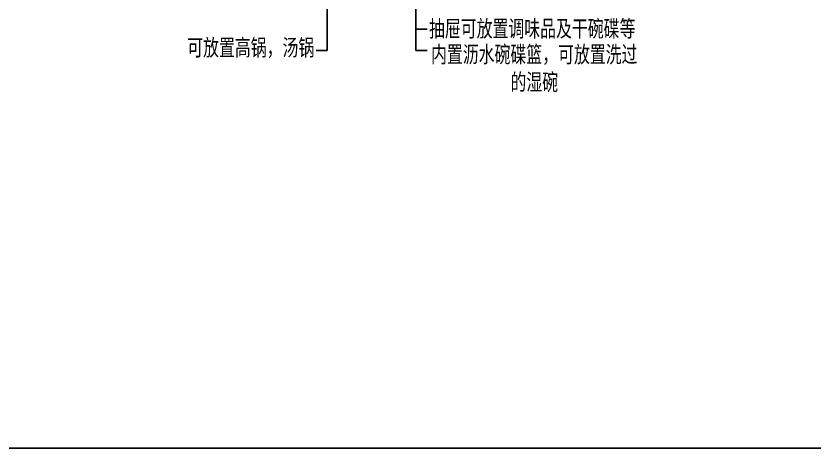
# Model space of a CAD drawing. Header units: millimetres. Extents: x 3104083 to 3173399, y -3165492 to -3044687.
# Drawn here: x 3113083 to 3117883, y -3144882 to -3142283 of the extents above; entities that cross this region are included whole.
import ezdxf

# ---------------------------------------------------------------- set-up
doc = ezdxf.new("R2010")
doc.units = ezdxf.units.MM
doc.header["$LTSCALE"] = 500
doc.header["$MEASUREMENT"] = 0
doc.layers.get('0').update_dxf_attribs({"linetype": 'CONTINUOUS'})
doc.layers.add('D-节点尺寸', color=5, linetype='CONTINUOUS')
doc.layers.add('W-基础引线', color=35, linetype='CONTINUOUS')
doc.styles.add('DIM', font='SimSun.ttf', dxfattribs={"width": 0.7})
doc.dimstyles.new('基础引线', dxfattribs={"dimtxt": 3, "dimasz": 0.7, "dimexe": 2, "dimexo": 6, "dimgap": 1, "dimtad": 1, "dimdec": 0, "dimdsep": 46, "dimtxsty": 'Standard', "dimblk1": 'A', "dimblk2": 'A', "dimsah": 1, "dimcen": 3, "dimdle": 200, "dimclrd": 256, "dimclre": 256, "dimclrt": 2, "dimadec": 0, "dimazin": 0, "dimtfac": 1, "dimtdec": 0, "dimtix": 1, "dimtmove": 1, "dimatfit": 3, "dimldrblk": 'A', "dimfxl": 0, "dimtvp": 1, "dimtolj": 1, "dimtzin": 0, "dimarcsym": 0})

# ---------------------------------------------------------------- blocks, each defined once
blk = doc.blocks.new('A')
for p, q in [((-0.37, 0), (-2.13, 0)), ((-1.44, 1.15), (-1.09, 1.44)), ((-1.44, 1.15), (-0.37, 0)), ((-1.44, -1.15), (-0.37, 0)), ((-1.09, 1.44), (0, 0)), ((-1.09, -1.44), (0, 0)), ((-1.44, -1.15), (-1.09, -1.44))]:
    blk.add_line(p, q)
for points in [[(-1.44, 1.15), (-1.09, 1.44), (-0.37, 0), (0, 0)], [(-1.44, -1.15), (-1.09, -1.44), (-0.37, 0), (0, 0)]]:
    blk.add_solid(points)

msp = doc.modelspace()

# ---------------------------------------------------------------- linework, layer by layer
at = {"layer": 'D-节点尺寸', "color": 251, "ltscale": 100}
msp.add_lwpolyline([(3104083.146, -3130052.581), (3173399.353, -3130052.581), (3173399.353, -3144882.223), (3104083.146, -3144882.223)], close=True, dxfattribs=at)

# ---------------------------------------------------------------- texts
at = {"layer": 'D-节点尺寸', "color": 35, "ltscale": 100, "char_height": 100, "attachment_point": 5, "style": 'DIM'}
for s, width, insert in [('抽屉可放置调味品及干碗碟等', 1300.2943, (3116187.597, -3142364.817)), ('可放置高锅，汤锅', 876.28157, (3114494.977, -3142480.415)), ('内置沥水碗碟篮，可放置洗过的湿碗', 1300.2943, (3116200.036, -3142602.831))]:
    msp.add_mtext_dynamic_manual_height_columns(s, width=width, gutter_width=400, heights=[0], dxfattribs=dict(at, insert=insert))

# ---------------------------------------------------------------- leaders
at = {"layer": 'W-基础引线'}
for points in [[(3115488.676, -3141007.644), (3115488.676, -3142363.811), (3115555.281, -3142363.811)], [(3114954.086, -3141043.9), (3114954.086, -3142490.868), (3114887.481, -3142490.868)], [(3115488.676, -3141187.444), (3115488.676, -3142490.359), (3115555.281, -3142490.359)]]:
    msp.add_leader(points, dimstyle='基础引线', override={"dimasz": 20}, dxfattribs=at)

doc.saveas('drawing.dxf')
